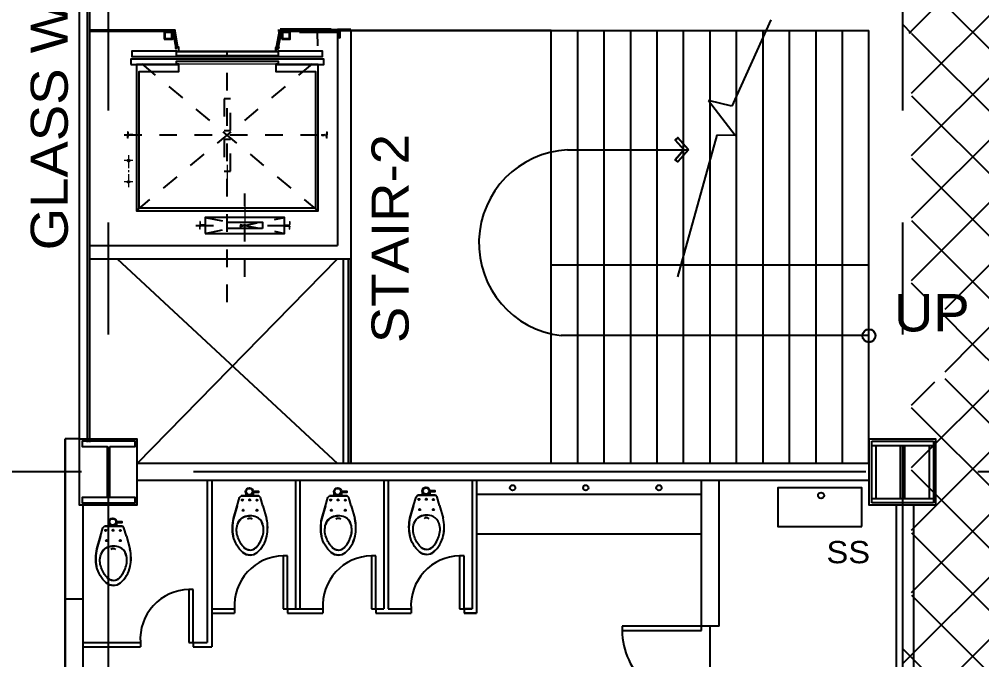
# Model space of a CAD drawing. Header units: millimetres. Extents: x 2148 to 2681, y 758 to 986.
# Drawn here: x 2427.54 to 2433, y 954.16 to 957.78 of the extents above; entities that cross this region are included whole.
import ezdxf

# ---------------------------------------------------------------- set-up
doc = ezdxf.new("R2010")
doc.units = ezdxf.units.MM
doc.linetypes.add('CENTER', pattern=[2, 1.25, -0.25, 0.25, -0.25])
doc.linetypes.add('CENTER2', pattern=[28.575, 19.05, -3.175, 3.175, -3.175])
for name, color, linetype in [('at_Entity', 7, 'Continuous'), ('cladding', 2, 'Continuous'), ('COL-EX', 2, 'Continuous'), ('COL-IN', 2, 'Continuous'), ('D', 1, 'Continuous'), ('DR', 7, 'Continuous'), ('ELAYOUT', 4, 'Continuous'), ('HATCH', 8, 'Continuous'), ('p-boarder', 2, 'Continuous'), ('S_GRID LINES', 252, 'Continuous')]:
    doc.layers.add(name, color=color, linetype=linetype)
doc.styles.add('MMTX$0$ESMX$0$X-OPTA1D', font='x-opta1d')
pattern_1 = [(135, (-225.95346, 80661.19678), (-0.1767766953, -0.1767766953), []), (225, (-225.95346, 80661.19678), (0.1767766953, -0.1767766953), [])]
pattern_2 = [(225, (-76556.0277916, -1225.9457364), (0.000883883476483, -0.000883883476483), [])]
pattern_3 = [(315, (81412.1467032, -1225.985906), (-0.000883883476483, -0.000883883476483), [])]
pattern_4 = [(225, (-76556.6946319, -1225.9457364), (0.000883883476483, -0.000883883476483), [])]

# ---------------------------------------------------------------- blocks, each defined once
blk = doc.blocks.new('BOWL')
at = {"layer": 'DR', "color": 7, "linetype": 'Continuous'}
for p, q in [((-75570.291, -368.114), (-75570.431, -368.074)), ((-75570.431, -368.074), (-75570.291, -368.114)), ((-75570.291, -368.114), (-75570.199, -368.141)), ((-75570.199, -368.141), (-75570.178, -368.158)), ((-75570.178, -368.158), (-75570.178, -368.356)), ((-75570.178, -368.356), (-75570.178, -368.158)), ((-75570.291, -368.4), (-75570.431, -368.44)), ((-75570.291, -368.4), (-75570.431, -368.44)), ((-75570.291, -368.4), (-75570.199, -368.373)), ((-75570.199, -368.373), (-75570.178, -368.356))]:
    blk.add_line(p, q, dxfattribs=at)
at = {"layer": 'DR', "color": 8, "linetype": 'Continuous'}
for p, q in [((-75570.132, -368.209), (-75570.178, -368.209)), ((-75570.132, -368.292), (-75570.178, -368.292))]:
    blk.add_line(p, q, dxfattribs=at)
at = {"layer": 'DR', "color": 7, "linetype": 'Continuous'}
for points in [[(-75570.833, -368.257, -0.190094), (-75570.805, -368.179, -0.160718), (-75570.625, -368.072, -0.104398), (-75570.431, -368.074, -0.104398)], [(-75570.833, -368.257, 0.190094), (-75570.805, -368.335, 0.160718), (-75570.625, -368.442, 0.104398), (-75570.431, -368.44, 0.104398)]]:
    blk.add_lwpolyline(points, format="xyb", dxfattribs=at)
at = {"layer": 'DR', "color": 8, "linetype": 'Continuous'}
for points in [[(-75570.778, -368.256, -0.187036), (-75570.752, -368.192, -0.115027), (-75570.636, -368.123, -0.170967), (-75570.493, -368.118, -0.209642), (-75570.413, -368.185, -0.096036), (-75570.4, -368.257)], [(-75570.778, -368.258, 0.187036), (-75570.752, -368.322, 0.115027), (-75570.636, -368.391, 0.170967), (-75570.493, -368.396, 0.209642), (-75570.413, -368.329, 0.096036), (-75570.4, -368.257)]]:
    blk.add_lwpolyline(points, format="xyb", dxfattribs=at)
at = {"layer": 'DR', "color": 7, "linetype": 'Continuous'}
blk.add_lwpolyline([(-75570.141, -368.292), (-75570.128, -368.292), (-75570.128, -368.35), (-75570.141, -368.35)], close=True, dxfattribs=at)
at = {"layer": 'DR', "color": 8, "linetype": 'Continuous'}
for centre, radius in [((-75570.338, -368.181), 0.00745), ((-75570.226, -368.173), 0.00745), ((-75570.224, -368.254), 0.00745), ((-75570.132, -368.25), 0.035), ((-75570.338, -368.333), 0.00745), ((-75570.227, -368.333), 0.00745)]:
    blk.add_circle(centre, radius, dxfattribs=at)
at = {"layer": 'DR', "color": 7, "linetype": 'Continuous'}
blk.add_circle((-75570.132, -368.25), 0.0417, dxfattribs=at)
for centre, radius, start, end in [((-75570.534, -368.531), 0.469, 77.28, 101.1199), ((-75570.719, -368.253), 0.113, 138.4248, 182.2387), ((-75570.719, -368.261), 0.113, 177.7613, 221.5752), ((-75570.553, -368.115), 0.335, 221.3231, 257.5875), ((-75570.534, -367.983), 0.469, 258.8801, 282.72)]:
    blk.add_arc(centre, radius, start, end, dxfattribs=at)
at = {"layer": 'DR', "color": 8, "linetype": 'Continuous'}
for centre, radius, start, end in [((-75570.682, -368.258), 0.096, 129.0871, 179.204), ((-75570.53, -368.243), 0.131, 26.2125, 73.5731), ((-75570.591, -368.255), 0.191, 359.4176, 21.3602), ((-75570.682, -368.256), 0.096, 180.796, 230.9129), ((-75570.47, -368.257), 0.0422, 318.929, 41.071), ((-75570.591, -368.259), 0.191, 338.6398, 0.5824), ((-75570.546, -368.108), 0.297, 228.446, 252.3404), ((-75570.557, -368.192), 0.214, 248.4444, 287.252), ((-75570.53, -368.271), 0.131, 286.4269, 333.7875)]:
    blk.add_arc(centre, radius, start, end, dxfattribs=at)
blk = doc.blocks.new('ELEV3')
at = {"ltscale": 0.05}
for p, q in [((-78998.1483, -2187.7899), (-78998.1663, -2187.6897)), ((-78997.5889, -2187.7899), (-78997.5709, -2187.6897)), ((-78997.569, -2187.6861, 0), (-78997.2797, -2187.6861, 0))]:
    blk.add_line(p, q, dxfattribs=at)
for points in [[(-78998.1435, -2187.7899), (-78998.161, -2187.7899), (-78998.161, -2187.7948), (-78998.1561, -2187.7948), (-78998.1561, -2187.7943), (-78998.16, -2187.7943), (-78998.16, -2187.7909), (-78998.1445, -2187.7909), (-78998.1445, -2187.8143), (-78998.16, -2187.8143), (-78998.16, -2187.8109), (-78998.1561, -2187.8109), (-78998.1561, -2187.8099), (-78998.161, -2187.8099), (-78998.161, -2187.8123), (-78998.4086, -2187.8123), (-78998.4086, -2187.8425), (-78997.3286, -2187.8425), (-78997.3286, -2187.8123), (-78997.5762, -2187.8123), (-78997.5762, -2187.8099), (-78997.5811, -2187.8099), (-78997.5811, -2187.8109), (-78997.5772, -2187.8109), (-78997.5772, -2187.8143), (-78997.5928, -2187.8143), (-78997.5928, -2187.7909), (-78997.5772, -2187.7909), (-78997.5772, -2187.7943), (-78997.5811, -2187.7943), (-78997.5811, -2187.7948), (-78997.5762, -2187.7948), (-78997.5762, -2187.7899), (-78997.5938, -2187.7899), (-78997.5938, -2187.8148), (-78998.1435, -2187.8148), (-78998.1435, -2187.7899), (-78998.1483, -2187.7899), (-78998.1663, -2187.6897)], [(-78998.4159, -2187.8872), (-78998.1435, -2187.8872), (-78998.1435, -2187.8853), (-78998.1561, -2187.8853), (-78998.1561, -2187.8683), (-78997.5811, -2187.8683), (-78997.5811, -2187.8853), (-78997.5936, -2187.8853), (-78997.5936, -2187.8872), (-78997.3213, -2187.8872), (-78997.3213, -2187.8576), (-78998.4159, -2187.8576), (-78998.4159, -2187.8872)], [(-78998.1435, -2187.8872), (-78998.3838, -2187.8872), (-78998.3838, -2188.7172), (-78997.3534, -2188.7172), (-78997.3534, -2187.8872), (-78997.5938, -2187.8872), (-78997.5938, -2187.9276), (-78997.3685, -2187.9276), (-78997.3685, -2188.7013), (-78998.3687, -2188.7013), (-78998.3687, -2187.9276), (-78998.1435, -2187.9276), (-78998.1435, -2187.8872)]]:
    blk.add_lwpolyline(points, dxfattribs=at)
for points in [[(-78998.1586, -2187.8371), (-78997.5787, -2187.8371), (-78997.5787, -2187.8167), (-78998.1586, -2187.8167)], [(-78997.9936, -2188.8446), (-78997.5436, -2188.8446), (-78997.5436, -2188.7546), (-78997.9936, -2188.7546)], [(-78997.6687, -2188.8174), (-78997.8686, -2188.8174), (-78997.8686, -2188.7819), (-78997.6687, -2188.7819)]]:
    blk.add_lwpolyline(points, close=True, dxfattribs=at)
at = {"layer": 'at_Entity', "color": 7, "lineweight": 9}
for p, q in [((-78997.3213, -2187.8576), (-78998.4159, -2187.8576)), ((-78998.4159, -2187.8576), (-78998.4159, -2187.8872)), ((-78997.3213, -2187.8576), (-78997.3213, -2187.8872)), ((-78998.1435, -2187.8872), (-78998.4159, -2187.8872)), ((-78998.3838, -2187.8872), (-78998.3838, -2188.7172)), ((-78997.5811, -2187.8683), (-78998.1561, -2187.8683)), ((-78998.1561, -2187.8683), (-78998.1561, -2187.8853)), ((-78997.5811, -2187.8853), (-78998.1561, -2187.8853)), ((-78997.3213, -2187.8872), (-78997.5938, -2187.8872)), ((-78997.5811, -2187.8683), (-78997.5811, -2187.8853)), ((-78997.3534, -2187.8872), (-78997.3534, -2188.7172)), ((-78998.3687, -2187.9276), (-78998.1435, -2187.9276)), ((-78998.3687, -2187.9276), (-78998.3687, -2188.7021)), ((-78997.3685, -2187.9276), (-78997.5938, -2187.9276)), ((-78997.3685, -2187.9276), (-78997.3685, -2188.7021)), ((-78998.432, -2188.2686), (-78998.4344, -2188.2686)), ((-78998.4344, -2188.2686), (-78998.4344, -2188.2871)), ((-78998.4344, -2188.3061), (-78998.4344, -2188.2871)), ((-78998.432, -2188.2686), (-78998.431, -2188.2691)), ((-78998.431, -2188.2691), (-78998.4305, -2188.2701)), ((-78998.4305, -2188.2701), (-78998.429, -2188.2847)), ((-78998.4305, -2188.3046), (-78998.429, -2188.29)), ((-78998.4286, -2188.2857), (-78998.429, -2188.2847)), ((-78998.429, -2188.29), (-78998.4286, -2188.2886)), ((-78998.4276, -2188.2862), (-78998.4286, -2188.2857)), ((-78998.4286, -2188.2886), (-78998.4276, -2188.2881)), ((-78998.4203, -2188.2862), (-78998.4276, -2188.2862)), ((-78998.4276, -2188.2881), (-78998.4203, -2188.2881)), ((-78998.4183, -2188.2847), (-78998.4203, -2188.2862)), ((-78998.4203, -2188.2881), (-78998.4183, -2188.2896)), ((-78998.4038, -2188.2847), (-78998.4183, -2188.2847)), ((-78998.4038, -2188.2896), (-78998.4183, -2188.2896)), ((-78998.4038, -2188.2847), (-78998.4033, -2188.2852)), ((-78998.4033, -2188.2891), (-78998.4038, -2188.2896)), ((-78998.4033, -2188.2852), (-78998.4033, -2188.2891)), ((-78997.334, -2188.2852), (-78997.3335, -2188.2847)), ((-78997.334, -2188.2852), (-78997.334, -2188.2891)), ((-78997.3335, -2188.2896), (-78997.334, -2188.2891)), ((-78997.3335, -2188.2847), (-78997.3189, -2188.2847)), ((-78997.3335, -2188.2896), (-78997.3189, -2188.2896)), ((-78997.3165, -2188.2862), (-78997.3189, -2188.2847)), ((-78997.3165, -2188.2881), (-78997.3189, -2188.2896)), ((-78997.3165, -2188.2862), (-78997.3096, -2188.2862)), ((-78997.3096, -2188.2881), (-78997.3165, -2188.2881)), ((-78997.3087, -2188.2857), (-78997.3096, -2188.2862)), ((-78997.3096, -2188.2881), (-78997.3087, -2188.2886)), ((-78997.3082, -2188.2847), (-78997.3087, -2188.2857)), ((-78997.3087, -2188.2886), (-78997.3082, -2188.29)), ((-78997.3067, -2188.2701), (-78997.3082, -2188.2847)), ((-78997.3067, -2188.3046), (-78997.3082, -2188.29)), ((-78997.3067, -2188.2701), (-78997.3062, -2188.2691)), ((-78997.3062, -2188.2691), (-78997.3053, -2188.2686)), ((-78997.3053, -2188.2686), (-78997.3028, -2188.2686)), ((-78997.3028, -2188.2686), (-78997.3028, -2188.2871)), ((-78997.3028, -2188.3061), (-78997.3028, -2188.2871)), ((-78998.432, -2188.3061), (-78998.4344, -2188.3061)), ((-78998.431, -2188.3056), (-78998.432, -2188.3061)), ((-78998.4305, -2188.3046), (-78998.431, -2188.3056)), ((-78997.3062, -2188.3056), (-78997.3067, -2188.3046)), ((-78997.3053, -2188.3061), (-78997.3062, -2188.3056)), ((-78997.3028, -2188.3061), (-78997.3053, -2188.3061)), ((-78998.4281, -2188.4024), (-78998.4281, -2188.4749)), ((-78998.4028, -2188.4321), (-78998.4529, -2188.4321)), ((-78998.4354, -2188.4321), (-78998.4344, -2188.4287)), ((-78998.4344, -2188.436), (-78998.4354, -2188.4321)), ((-78998.4344, -2188.4287), (-78998.4315, -2188.4258)), ((-78998.4315, -2188.4389), (-78998.4344, -2188.436)), ((-78998.4315, -2188.4258), (-78998.4281, -2188.4248)), ((-78998.4281, -2188.4399), (-78998.4315, -2188.4389)), ((-78998.4281, -2188.4248), (-78998.4242, -2188.4258)), ((-78998.4242, -2188.4389), (-78998.4281, -2188.4399)), ((-78998.4242, -2188.4258), (-78998.4213, -2188.4287)), ((-78998.4213, -2188.436), (-78998.4242, -2188.4389)), ((-78998.4213, -2188.4287), (-78998.4203, -2188.4321)), ((-78998.4203, -2188.4321), (-78998.4213, -2188.436)), ((-78997.8686, -2188.4564), (-78997.8686, -2188.5727)), ((-78998.4281, -2188.4866), (-78998.4281, -2188.4983)), ((-78998.4281, -2188.5099), (-78998.4281, -2188.5824)), ((-78998.4028, -2188.5523), (-78998.4529, -2188.5523)), ((-78998.4364, -2188.5523), (-78998.4316, -2188.5452)), ((-78998.4319, -2188.5588), (-78998.4364, -2188.5523)), ((-78998.4213, -2188.5562), (-78998.4319, -2188.5588)), ((-78998.4316, -2188.5452), (-78998.4213, -2188.5484)), ((-78998.4213, -2188.5484), (-78998.4203, -2188.5523)), ((-78998.4203, -2188.5523), (-78998.4213, -2188.5562)), ((-78997.7684, -2188.6788), (-78997.7684, -2188.7746)), ((-78998.3838, -2188.7172), (-78997.3534, -2188.7172)), ((-78998.3687, -2188.7021), (-78997.3685, -2188.7021)), ((-78998.0219, -2188.778), (-78998.0238, -2188.778)), ((-78998.0238, -2188.778), (-78998.0238, -2188.7926)), ((-78998.0228, -2188.795), (-78998.0238, -2188.7926)), ((-78998.0219, -2188.778), (-78998.0219, -2188.7926)), ((-78998.0209, -2188.7945), (-78998.0219, -2188.7926)), ((-78998.0189, -2188.7955), (-78998.0209, -2188.7945)), ((-78997.5164, -2188.7945), (-78997.5183, -2188.7955)), ((-78997.5154, -2188.7926), (-78997.5164, -2188.7945)), ((-78997.5154, -2188.778), (-78997.5135, -2188.778)), ((-78997.5154, -2188.778), (-78997.5154, -2188.7926)), ((-78997.5135, -2188.7926), (-78997.5145, -2188.795)), ((-78997.5135, -2188.778), (-78997.5135, -2188.7926)), ((-78998.0238, -2188.8067), (-78998.0228, -2188.8043)), ((-78998.0238, -2188.8213), (-78998.0238, -2188.8067)), ((-78998.0219, -2188.8213), (-78998.0238, -2188.8213)), ((-78998.0214, -2188.7965), (-78998.0228, -2188.795)), ((-78998.0228, -2188.8043), (-78998.0214, -2188.8028)), ((-78998.0219, -2188.8067), (-78998.0209, -2188.8048)), ((-78998.0219, -2188.8213), (-78998.0219, -2188.8067)), ((-78998.0189, -2188.797), (-78998.0214, -2188.7965)), ((-78998.0214, -2188.8028), (-78998.0189, -2188.8023)), ((-78998.0209, -2188.8048), (-78998.0189, -2188.8038)), ((-78997.9966, -2188.7955), (-78998.0189, -2188.7955)), ((-78997.9966, -2188.797), (-78998.0189, -2188.797)), ((-78997.9966, -2188.8023), (-78998.0189, -2188.8023)), ((-78997.9966, -2188.8038), (-78998.0189, -2188.8038)), ((-78997.9966, -2188.7955), (-78997.9946, -2188.7965)), ((-78997.9966, -2188.797), (-78997.9956, -2188.7975)), ((-78997.9956, -2188.8018), (-78997.9966, -2188.8023)), ((-78997.9946, -2188.8028), (-78997.9966, -2188.8038)), ((-78997.9956, -2188.7975), (-78997.9951, -2188.7984)), ((-78997.9951, -2188.8009), (-78997.9956, -2188.8018)), ((-78997.9951, -2188.7984), (-78997.9951, -2188.8009)), ((-78997.9946, -2188.7965), (-78997.9936, -2188.7984)), ((-78997.9936, -2188.8009), (-78997.9946, -2188.8028)), ((-78997.5436, -2188.7984), (-78997.5427, -2188.7965)), ((-78997.5427, -2188.8028), (-78997.5436, -2188.8009)), ((-78997.5427, -2188.7965), (-78997.5407, -2188.7955)), ((-78997.5407, -2188.8038), (-78997.5427, -2188.8028)), ((-78997.5422, -2188.7984), (-78997.5417, -2188.7975)), ((-78997.5422, -2188.8009), (-78997.5422, -2188.7984)), ((-78997.5417, -2188.8018), (-78997.5422, -2188.8009)), ((-78997.5417, -2188.7975), (-78997.5407, -2188.797)), ((-78997.5407, -2188.8023), (-78997.5417, -2188.8018)), ((-78997.5407, -2188.7955), (-78997.5183, -2188.7955)), ((-78997.5407, -2188.797), (-78997.5183, -2188.797)), ((-78997.5407, -2188.8023), (-78997.5183, -2188.8023)), ((-78997.5407, -2188.8038), (-78997.5183, -2188.8038)), ((-78997.5159, -2188.7965), (-78997.5183, -2188.797)), ((-78997.5183, -2188.8023), (-78997.5159, -2188.8028)), ((-78997.5183, -2188.8038), (-78997.5164, -2188.8048)), ((-78997.5164, -2188.8048), (-78997.5154, -2188.8067)), ((-78997.5145, -2188.795), (-78997.5159, -2188.7965)), ((-78997.5159, -2188.8028), (-78997.5145, -2188.8043)), ((-78997.5154, -2188.8213), (-78997.5154, -2188.8067)), ((-78997.5154, -2188.8213), (-78997.5135, -2188.8213)), ((-78997.5145, -2188.8043), (-78997.5135, -2188.8067)), ((-78997.5135, -2188.8213), (-78997.5135, -2188.8067))]:
    blk.add_line(p, q, dxfattribs=at)
at = {"layer": 'DR', "linetype": 'CENTER', "ltscale": 0.05}
for points in [[(-78997.8866, -2188.2623), (-78997.8506, -2188.2623), (-78997.8506, -2188.0823), (-78997.8866, -2188.0823)], [(-78997.8866, -2188.4924), (-78997.8506, -2188.4924), (-78997.8506, -2188.3124), (-78997.8866, -2188.3124)]]:
    blk.add_lwpolyline(points, close=True, dxfattribs=at)
at = {"layer": 'HATCH', "linetype": 'CENTER', "ltscale": 0.05}
for p, q in [((-78998.3838, -2188.7172), (-78997.3534, -2187.8576)), ((-78997.3534, -2188.7172), (-78998.3838, -2187.8576)), ((-78997.8686, -2189.2352), (-78997.8686, -2187.8148)), ((-78998.4535, -2188.2871), (-78997.27, -2188.2871)), ((-78997.7684, -2189.0901), (-78997.7684, -2188.6181)), ((-78997.9936, -2188.8446), (-78997.5436, -2188.7546)), ((-78997.9936, -2188.7546), (-78997.5436, -2188.8446)), ((-78998.0462, -2188.7999), (-78997.8968, -2188.7999)), ((-78997.6405, -2188.7999), (-78997.4911, -2188.7999))]:
    blk.add_line(p, q, dxfattribs=at)

msp = doc.modelspace()

# ---------------------------------------------------------------- hatches: boundary and pattern name
at = {"layer": 'D', "ltscale": 0.5}
h = msp.add_hatch(dxfattribs=at)
h.set_pattern_fill('NET', color=8, scale=2, angle=135, style=0)
h.set_pattern_definition(pattern_1)
h.paths.add_polyline_path([(2432.788657, 960.4638573), (2432.788657, 959.9822324), (2432.6099486, 959.9822324), (2432.6099486, 959.0478069), (2432.5489709, 959.0478069), (2432.5489709, 957.7055935), (2432.5989722, 957.7055935), (2432.5989722, 956.2119425), (2432.788657, 956.2119425), (2432.788657, 955.9703176), (2433.7989709, 955.9703176), (2433.7989709, 960.4638573)])
h = msp.add_hatch(dxfattribs=at)
h.set_pattern_fill('NET', color=8, scale=2, angle=135, style=0)
h.set_pattern_definition(pattern_1)
h.paths.add_polyline_path([(2432.788657, 955.9703176), (2432.788657, 955.7303176), (2432.5989722, 955.7303176), (2432.5989722, 954.3017628), (2432.5489709, 954.3017628), (2432.5489709, 953.0226734), (2432.5989722, 953.0226734), (2432.5989722, 951.2109359), (2432.788657, 951.2109359), (2432.788657, 950.9709359), (2433.7989709, 950.9709359), (2433.7989709, 951.729311), (2433.7989709, 955.9703176)])
at = {"layer": 'ELAYOUT', "ltscale": 10}
h = msp.add_hatch(dxfattribs=at)
h.set_pattern_fill('ANSI31', color=256, scale=0.01, angle=180, style=0)
h.set_pattern_definition(pattern_3)
h.paths.add_polyline_path([(2429.3601804, 957.7144125), (2429.3380549, 957.7144125), (2429.3380549, 957.7114125), (2429.3526388, 957.7114125, -0.389679127), (2429.3571804, 957.7060958), (2429.3571804, 957.6769125), (2429.3601804, 957.6769125)])
at = {"layer": 'HATCH', "ltscale": 0.05}
h = msp.add_hatch(dxfattribs=at)
h.set_pattern_fill('ANSI31', color=256, scale=0.01, angle=180, style=0)
h.set_pattern_definition([(225, (-76556.7257535, -1225.9065364), (0.000883883476483, -0.000883883476483), [])])
h.paths.add_polyline_path([(2428.3634265, 957.6702091), (2428.3684265, 957.6743168), (2428.3684265, 957.7089591), (2428.4070462, 957.7089591), (2428.4120462, 957.7139591), (2428.3634265, 957.7139591)])
h = msp.add_hatch(dxfattribs=at)
h.set_pattern_fill('ANSI31', color=256, scale=0.01, angle=180, style=0)
h.set_pattern_definition(pattern_4)
h.paths.add_polyline_path([(2428.4120462, 957.7139591), (2428.4070462, 957.7089591), (2428.4070462, 957.6796015), (2428.4120462, 957.6796015)])
h = msp.add_hatch(dxfattribs=at)
h.set_pattern_fill('ANSI31', color=256, scale=0.01, angle=180, style=0)
h.set_pattern_definition([(225, (-76556.0589132, -1225.9065364), (0.000883883476483, -0.000883883476483), [])])
h.paths.add_polyline_path([(2429.0302667, 957.6702091), (2429.0352667, 957.6743168), (2429.0352667, 957.7089591), (2429.0738865, 957.7089591), (2429.0788865, 957.7139591), (2429.0302667, 957.7139591)])
h = msp.add_hatch(dxfattribs=at)
h.set_pattern_fill('ANSI31', color=256, scale=0.01, angle=180, style=0)
h.set_pattern_definition(pattern_2)
h.paths.add_polyline_path([(2429.0788865, 957.7139591), (2429.0738865, 957.7089591), (2429.0738865, 957.6796015), (2429.0788865, 957.6796015)])
h = msp.add_hatch(dxfattribs=at)
h.set_pattern_fill('ANSI31', color=256, scale=0.01, angle=180, style=0)
h.set_pattern_definition(pattern_3)
h.paths.add_polyline_path([(2429.3382657, 957.7144125), (2429.3382657, 957.7114125), (2429.3305192, 957.7114125), (2429.3305192, 957.7144125)])
h.paths.add_polyline_path([(2429.3305192, 957.7144125), (2429.3305192, 957.7114125), (2429.3227181, 957.7114125), (2429.3226503, 957.7114125), (2429.3226503, 957.7144125)])
h = msp.add_hatch(dxfattribs=at)
h.set_pattern_fill('ANSI31', color=256, scale=0.01, angle=180, style=0)
h.set_pattern_definition(pattern_4)
h.paths.add_polyline_path([(2428.4120462, 957.6702091), (2428.4120462, 957.6796015), (2428.4070462, 957.6796015), (2428.4070462, 957.6743038), (2428.3684105, 957.6743038), (2428.3634265, 957.6702091)])
h = msp.add_hatch(dxfattribs=at)
h.set_pattern_fill('ANSI31', color=256, scale=0.01, angle=180, style=0)
h.set_pattern_definition(pattern_2)
h.paths.add_polyline_path([(2429.0788865, 957.6702091), (2429.0788865, 957.6796015), (2429.0738865, 957.6796015), (2429.0738865, 957.6743038), (2429.0352508, 957.6743038), (2429.0302667, 957.6702091)])

# ---------------------------------------------------------------- linework, layer by layer
at = {"ltscale": 0.05}
for p, q in [((2427.9423908, 957.7236859, 0), (2428.4239202, 957.7236855, 0)), ((2427.9423908, 957.7236859, 0), (2427.9423908, 957.7156173, 0)), ((2427.9423908, 957.7156173, 0), (2428.4253858, 957.715526, 0)), ((2428.4070462, 957.7089591, 0), (2428.4120462, 957.7139591, 0)), ((2428.4320777, 957.6199654, 0), (2428.4155523, 957.7119719, 0)), ((2428.4260241, 957.7119719, 0), (2428.4158641, 957.7119719, 0)), ((2428.4253858, 957.715526, 0), (2428.4239202, 957.7236855, 0)), ((2428.4419202, 957.6217333, 0), (2428.4260241, 957.7102359, 0)), ((2429.0002402, 957.615526, 0), (2429.0182985, 957.7139002, 0)), ((2429.0002402, 957.615526, 0), (2429.0182985, 957.7139002, 0)), ((2429.0105636, 957.615526, 0), (2429.0286218, 957.7139002, 0)), ((2429.0182985, 957.7139002, 0), (2429.0286218, 957.7139002, 0)), ((2429.0187153, 957.715526, 0), (2429.0212787, 957.725526, 0)), ((2429.0187153, 957.715526, 0), (2429.0212787, 957.725526, 0)), ((2429.0187153, 957.715526, 0), (2429.360569, 957.715526, 0)), ((2429.0212787, 957.725526, 0), (2429.360569, 957.725526, 0)), ((2429.0738865, 957.7089591, 0), (2429.0788865, 957.7139591, 0)), ((2429.1304173, 957.7115142), (2429.332122, 957.7115142)), ((2429.2312697, 957.7115142), (2429.232114, 957.632519)), ((2429.3226503, 957.7144125, 0), (2429.3601804, 957.7144125, 0)), ((2429.3226503, 957.7144125, 0), (2429.3226503, 957.7114125, 0)), ((2429.3226503, 957.7114125, 0), (2429.3526388, 957.7114125, 0)), ((2429.3527066, 957.7114125, 0), (2429.3227181, 957.7114125, 0)), ((2429.0002402, 957.615526, 0), (2429.0105636, 957.615526, 0))]:
    msp.add_line(p, q, dxfattribs=at)
at = {"ltscale": 0.5}
for p, q in [((2429.0078543, 957.7203176, 0), (2432.357632, 957.7203176, 0)), ((2430.557632, 957.7203176, 0), (2429.0078543, 957.7203176, 0))]:
    msp.add_line(p, q, dxfattribs=at)
at = {"ltscale": 0.05, "elevation": 0}
for points in [[(2428.3634265, 957.6702091), (2428.4120462, 957.6702091), (2428.4120462, 957.7139591), (2428.3634265, 957.7139591)], [(2428.3684265, 957.6743038), (2428.4070462, 957.6743038), (2428.4070462, 957.7089591), (2428.3684265, 957.7089591)], [(2429.0302667, 957.6702091), (2429.0788865, 957.6702091), (2429.0788865, 957.7139591), (2429.0302667, 957.7139591)], [(2429.0352667, 957.6743038), (2429.0738865, 957.6743038), (2429.0738865, 957.7089591), (2429.0352667, 957.7089591)]]:
    msp.add_lwpolyline(points, close=True, dxfattribs=at)
at = {"layer": 'cladding', "elevation": 0}
for points in [[(2427.8839329, 955.406811), (2428.2089329, 955.406811), (2428.2089329, 955.031811), (2427.8839329, 955.031811)], [(2432.3589329, 955.406811), (2432.7339329, 955.406811), (2432.7339329, 955.031811), (2432.3589329, 955.031811)]]:
    msp.add_lwpolyline(points, close=True, dxfattribs=at)
at = {"layer": 'COL-EX'}
msp.add_lwpolyline([(2428.0564709, 955.364311), (2428.1989709, 955.364311), (2428.1989709, 955.394311), (2427.8989709, 955.394311), (2427.8989709, 955.364311), (2428.0414709, 955.364311), (2428.0414709, 955.074311), (2427.8989709, 955.074311), (2427.8989709, 955.044311), (2428.1989709, 955.044311), (2428.1989709, 955.074311), (2428.0564709, 955.074311)], close=True, dxfattribs=at)
at = {"layer": 'COL-IN'}
for p, q in [((2432.3739709, 955.394311), (2432.7239709, 955.394311)), ((2432.3739709, 955.044311), (2432.3739709, 955.394311)), ((2432.3739709, 955.369311), (2432.7239709, 955.369311)), ((2432.3989709, 955.069311), (2432.3989709, 955.369311)), ((2432.5364709, 955.069311), (2432.5364709, 955.369311)), ((2432.5614709, 955.069311), (2432.5614709, 955.369311)), ((2432.6989709, 955.369311), (2432.6989709, 955.069311)), ((2432.7239709, 955.394311), (2432.7239709, 955.044311)), ((2432.3739709, 955.069311), (2432.7239709, 955.069311)), ((2432.7239709, 955.044311), (2432.3739709, 955.044311))]:
    msp.add_line(p, q, dxfattribs=at)
at = {"layer": 'D', "ltscale": 0.5}
msp.add_line((2427.9034376, 954.4987762, 0), (2427.8031236, 954.4987762, 0), dxfattribs=at)
at = {"layer": 'DR', "ltscale": 10}
for p, q in [((2430.557632, 955.2667991, 0), (2430.557632, 957.7203176, 0)), ((2430.707632, 955.2667991, 0), (2430.707632, 957.7219425, 0)), ((2430.857632, 955.2667991, 0), (2430.857632, 957.7219425, 0)), ((2430.857632, 955.2667991, 0), (2430.857632, 957.7219425, 0)), ((2431.007632, 955.2667991, 0), (2431.007632, 957.7219425, 0)), ((2431.007632, 955.2667991, 0), (2431.007632, 957.7219425, 0)), ((2431.157632, 955.2667991, 0), (2431.157632, 957.7219425, 0)), ((2431.157632, 955.2667991, 0), (2431.157632, 957.7219425, 0)), ((2431.307632, 955.2667991, 0), (2431.307632, 957.7219425, 0)), ((2431.307632, 955.2667991, 0), (2431.307632, 957.7219425, 0)), ((2431.457632, 955.2667991, 0), (2431.457632, 957.7219425, 0)), ((2431.457632, 955.2667991, 0), (2431.457632, 957.7219425, 0)), ((2431.607632, 955.2667991, 0), (2431.607632, 957.7219425, 0)), ((2431.607632, 955.2667991, 0), (2431.607632, 957.7219425, 0)), ((2431.757632, 955.2667991, 0), (2431.757632, 957.7219425, 0)), ((2431.757632, 955.2667991, 0), (2431.757632, 957.7219425, 0)), ((2431.907632, 955.2667991, 0), (2431.907632, 957.7219425, 0)), ((2431.907632, 955.2667991, 0), (2431.907632, 957.7219425, 0)), ((2432.057632, 955.2667991, 0), (2432.057632, 957.7219425, 0)), ((2432.057632, 955.2667991, 0), (2432.057632, 957.7219425, 0)), ((2432.207632, 955.2667991, 0), (2432.207632, 957.7219425, 0)), ((2432.357632, 955.2667991, 0), (2432.357632, 957.7203176, 0)), ((2432.357632, 956.3904371, 0), (2430.557632, 956.3904371, 0)), ((2428.6083304, 955.1713976), (2428.6083304, 954.2532052)), ((2428.6083304, 955.1713976), (2428.6083304, 954.2532052)), ((2428.6333304, 955.1713976), (2428.6333304, 954.2282052)), ((2428.6333304, 955.1713976), (2428.6333304, 954.2282052)), ((2429.1083304, 955.1713976), (2429.1083304, 954.4442852)), ((2429.1086188, 955.1713976), (2429.1086188, 954.4442852)), ((2429.1086188, 955.1713976), (2429.1086188, 954.4442852)), ((2429.1333304, 955.1713976), (2429.1333304, 954.4442852)), ((2429.1336188, 955.1713976), (2429.1336188, 954.4442852)), ((2429.1336188, 955.1713976), (2429.1336188, 954.4442852)), ((2429.6086188, 955.1713976), (2429.6086188, 954.4442852)), ((2429.6336188, 955.1713976), (2429.6336188, 954.4442852)), ((2430.1086188, 955.1713976), (2430.1086188, 954.4442852)), ((2430.1336188, 955.1713976), (2430.1336188, 954.4192852)), ((2430.1336188, 955.0942852), (2431.4086188, 955.0942852)), ((2430.1336188, 954.8692852), (2431.4086188, 954.8692852)), ((2429.0628361, 954.7442852), (2429.0378361, 954.7442852)), ((2429.0378361, 954.7442852), (2429.0378361, 954.4442852)), ((2429.0628361, 954.4442852), (2429.0628361, 954.7442852)), ((2429.5631245, 954.7442852), (2429.5381245, 954.7442852)), ((2429.5381245, 954.7442852), (2429.5381245, 954.4442852)), ((2429.5631245, 954.4442852), (2429.5631245, 954.7442852)), ((2430.0631245, 954.7442852), (2430.0381245, 954.7442852)), ((2430.0381245, 954.7442852), (2430.0381245, 954.4442852)), ((2430.0631245, 954.4442852), (2430.0631245, 954.7442852)), ((2428.5291283, 954.5532052, 0), (2428.5041283, 954.5532052, 0)), ((2428.5041283, 954.5532052, 0), (2428.5041283, 954.2532052, 0)), ((2428.5291283, 954.2532052, 0), (2428.5291283, 954.5532052, 0)), ((2427.8031236, 954.5309518, 0), (2427.8031236, 953.1572533, 0)), ((2427.9028179, 954.5309518, 0), (2427.9028179, 952.7940734, 0)), ((2428.6333304, 954.4442852), (2428.7628361, 954.4442852)), ((2428.6333304, 954.4442852), (2428.7628361, 954.4442852)), ((2428.6333304, 954.4442852), (2428.7628361, 954.4442852)), ((2428.7628361, 954.4442852), (2428.7628361, 954.4192852)), ((2428.7628361, 954.4442852), (2428.7628361, 954.4192852)), ((2428.7628361, 954.4442852), (2428.7628361, 954.4192852)), ((2429.0378361, 954.4442852), (2429.0628361, 954.4442852)), ((2429.0628361, 954.4442852), (2429.2631245, 954.4442852)), ((2429.0628361, 954.4442852), (2429.2631245, 954.4442852)), ((2429.0628361, 954.4442852), (2429.2631245, 954.4442852)), ((2429.0628361, 954.4442852), (2429.1083304, 954.4442852)), ((2429.0628361, 954.4442852), (2429.0628361, 954.4192852)), ((2429.2631245, 954.4442852), (2429.2631245, 954.4192852)), ((2429.2631245, 954.4442852), (2429.2631245, 954.4192852)), ((2429.2631245, 954.4442852), (2429.2631245, 954.4192852)), ((2429.5381245, 954.4442852), (2429.5631245, 954.4442852)), ((2429.5631245, 954.4442852), (2429.6086188, 954.4442852)), ((2429.5631245, 954.4442852), (2429.5631245, 954.4192852)), ((2429.6336188, 954.4442852), (2429.7631245, 954.4442852)), ((2429.7631245, 954.4442852), (2429.7631245, 954.4192852)), ((2430.0381245, 954.4442852), (2430.0631245, 954.4442852)), ((2430.0631245, 954.4442852), (2430.1086188, 954.4442852)), ((2430.1086188, 954.4442852), (2430.0631245, 954.4442852)), ((2430.0631245, 954.4442852), (2430.0631245, 954.4192852)), ((2428.6333304, 954.4192852), (2428.7628361, 954.4192852)), ((2429.0628361, 954.4192852), (2429.2631245, 954.4192852)), ((2429.5631245, 954.4192852), (2429.7631245, 954.4192852)), ((2430.0631245, 954.4192852), (2430.1336188, 954.4192852)), ((2430.1336188, 954.4192852), (2430.0631245, 954.4192852)), ((2431.4086188, 954.3467893), (2430.9586188, 954.3467893)), ((2430.9586188, 954.3467893), (2430.9586188, 954.3217893)), ((2430.9586188, 954.3217893), (2431.4086188, 954.3217893)), ((2431.4086188, 954.3217893), (2431.4086188, 954.3467893)), ((2431.4586188, 953.8967893), (2431.4586188, 954.3467893)), ((2427.9029496, 954.2532052, 0), (2428.2292601, 954.2532052, 0)), ((2427.9029496, 954.2282052, 0), (2428.2292601, 954.2282052, 0)), ((2428.2292601, 954.2532052, 0), (2428.2292601, 954.2282052, 0)), ((2428.5041283, 954.2532052, 0), (2428.5291283, 954.2532052, 0)), ((2428.5291283, 954.2532052, 0), (2428.5291283, 954.2282052, 0)), ((2428.5291283, 954.2532052, 0), (2428.5291283, 954.2282052, 0)), ((2428.5291283, 954.2532052, 0), (2428.6083304, 954.2532052, 0)), ((2428.5291283, 954.2532052, 0), (2428.6083304, 954.2532052, 0)), ((2428.5291283, 954.2532052, 0), (2428.6083304, 954.2532052, 0)), ((2428.5291283, 954.2282052, 0), (2428.6333304, 954.2282052, 0))]:
    msp.add_line(p, q, dxfattribs=at)
at = {"layer": 'DR', "ltscale": 10, "elevation": 0}
msp.add_lwpolyline([(2432.3178485, 954.9097448), (2432.3178485, 955.1299413), (2431.8410589, 955.1299413), (2431.8410589, 954.9097448)], close=True, dxfattribs=at)
at = {"layer": 'DR', "ltscale": 10}
for centre, radius in [((2430.3386153, 955.1301325), 0.0149051), ((2430.7530514, 955.1301325), 0.0149051), ((2431.1674874, 955.1301325), 0.0149051), ((2432.0864278, 955.0863195, 0), 0.0171442)]:
    msp.add_circle(centre, radius, dxfattribs=at)
at = {"layer": 'ELAYOUT', "ltscale": 10}
for p, q in [((2429.3376729, 957.7144125, 0), (2429.3597985, 957.7144125, 0)), ((2429.3376729, 957.7114125, 0), (2429.3522568, 957.7114125, 0)), ((2429.3523246, 957.7114125, 0), (2429.3377407, 957.7114125, 0)), ((2429.3466123, 957.725526, 0), (2429.346619, 956.5018612, 0)), ((2429.4216123, 957.725526, 0), (2429.3466123, 957.7255256, 0)), ((2429.3571804, 957.70647, 0), (2429.3571804, 957.6769125, 0)), ((2429.3601804, 957.7144125, 0), (2429.3601804, 957.6769125, 0)), ((2429.360569, 957.715526, 0), (2429.360569, 957.725526, 0)), ((2429.3616863, 957.725526, 0), (2429.3716863, 957.725526, 0)), ((2429.4216123, 957.725526, 0), (2429.4216194, 956.4268612, 0)), ((2429.3601804, 957.6769125, 0), (2429.3571804, 957.6769125, 0)), ((2427.9423908, 956.5018612, 0), (2429.3465862, 956.5018612, 0)), ((2427.9423908, 956.4268612, 0), (2429.4216194, 956.4268612, 0)), ((2427.8025048, 952.7190734, 0), (2427.8025039, 955.406811, 0)), ((2427.8025043, 955.406811, 0), (2427.8025043, 952.7190734, 0)), ((2427.8025043, 955.406811, 0), (2427.8025043, 952.7190734, 0)), ((2427.8025043, 952.7190734, 0), (2427.8025043, 955.406811, 0)), ((2427.8025043, 952.7190734, 0), (2427.8025043, 955.406811, 0)), ((2427.8025043, 952.7190734, 0), (2427.8025043, 955.406811, 0)), ((2427.8025043, 952.7190734, 0), (2427.8025043, 955.406811, 0)), ((2427.8025043, 955.406811, 0), (2427.8025043, 952.7190734, 0)), ((2427.8025043, 952.7190734, 0), (2427.8025043, 955.406811, 0)), ((2427.8025043, 952.7190734, 0), (2427.8025043, 955.406811, 0)), ((2427.8839329, 955.406811, 0), (2427.8025043, 955.406811, 0)), ((2432.3589329, 955.2667991, 0), (2428.2089329, 955.2667991, 0)), ((2431.4086188, 954.3467893), (2431.4086188, 955.1713976)), ((2431.5086188, 954.3467893), (2431.5086188, 955.1713976)), ((2427.8025039, 955.0757191, 0), (2427.8025039, 954.4987762, 0)), ((2427.9025043, 955.031811, 0), (2427.9025043, 952.7940734, 0)), ((2432.5110109, 955.031811, 0), (2432.5110109, 953.3692617, 0)), ((2432.6110134, 955.031811, 0), (2432.6110134, 953.3692617, 0)), ((2431.5086188, 954.3467893), (2431.4086188, 954.3467893))]:
    msp.add_line(p, q, dxfattribs=at)
msp.add_arc((2429.3520167, 957.7062829, 0), 0.0051672, 357.9253351, 83.0846325, dxfattribs=at)
at = {"layer": 'HATCH', "linetype": 'ByBlock', "ltscale": 0.5}
for p, q in [((2427.883619, 955.3874202, 0), (2427.883619, 959.1724121, 0)), ((2431.8009749, 957.7812358, 0), (2431.581138, 957.2914942, 0)), ((2429.4213687, 957.720526), (2429.4213822, 955.2667991)), ((2431.581138, 957.2914942, 0), (2431.4481282, 957.3236694, 0)), ((2431.4481282, 957.3236694, 0), (2431.5999618, 957.1274448, 0)), ((2431.4958708, 957.1274448, 0), (2431.272999, 956.3255333, 0)), ((2431.5999618, 957.12517, 0), (2431.4958708, 957.1274448, 0)), ((2428.0970013, 956.4268612, 0), (2429.3466258, 955.2667987, 0)), ((2428.2114709, 955.2667987, 0), (2429.3465866, 956.4268612, 0)), ((2429.3782435, 956.4268612), (2429.3782499, 955.2667987))]:
    msp.add_line(p, q, dxfattribs=at)
at = {"layer": 'HATCH', "ltscale": 0.05}
for p, q in [((2428.3684265, 957.6743168, 0), (2428.3634265, 957.6702091, 0)), ((2429.0352667, 957.6743168, 0), (2429.0302667, 957.6702091, 0))]:
    msp.add_line(p, q, dxfattribs=at)
at = {"layer": 'HATCH', "color": 4, "lineweight": -3, "ltscale": 0.05}
msp.add_line((2432.3589329, 955.1713976), (2428.2089329, 955.1713976), dxfattribs=at)
at = {"layer": 'HATCH', "linetype": 'CENTER2', "ltscale": 0.5}
msp.add_line((2427.8031236, 953.1572533, 0), (2427.8031236, 954.5309518, 0), dxfattribs=at)
at = {"layer": 'HATCH', "linetype": 'CENTER2'}
msp.add_line((2427.8031236, 953.1572533, 0), (2427.8031236, 954.5309518, 0), dxfattribs=at)
at = {"layer": 'HATCH', "color": 7, "linetype": 'ByBlock', "ltscale": 0.5, "elevation": 0}
for points in [[(2431.3345281, 957.0456088), (2431.2750803, 957.1137123), (2431.2588678, 957.1013777), (2431.3095428, 957.0456088)], [(2431.3345281, 957.0439838), (2431.2750803, 957.1120873), (2431.2588678, 957.0997528), (2431.3095428, 957.0439838)], [(2431.3345281, 957.0456088), (2431.2750803, 956.9775053), (2431.2588678, 956.9898398), (2431.3095428, 957.0456088)], [(2431.3345281, 957.0439838), (2431.2750803, 956.9758803), (2431.2588678, 956.9882149), (2431.3095428, 957.0439838)]]:
    msp.add_lwpolyline(points, dxfattribs=at)
at = {"layer": 'HATCH', "linetype": 'ByBlock', "ltscale": 0.5, "elevation": 0}
for points in [[(2430.6490551, 957.0439838), (2431.3345281, 957.0439838)], [(2432.357632, 955.9917276), (2430.6140591, 955.9917276)]]:
    msp.add_lwpolyline(points, dxfattribs=at)
at = {"layer": 'HATCH', "linetype": 'ByBlock', "ltscale": 0.5}
for centre in [(2432.357632, 955.9917276, 0), (2432.357632, 955.9901027, 0)]:
    msp.add_circle(centre, 0.0369301, dxfattribs=at)
for centre, radius, start, end in [((2430.6759889, 956.516378, 0), 0.5282929, 92.9223574, 263.2679594), ((2429.0437604, 954.4628128), 0.2815347, 91.2057719, 183.773334), ((2429.5440488, 954.4628128), 0.2815347, 91.2057719, 183.773334), ((2430.0440488, 954.4628128), 0.2815347, 91.2057719, 183.773334), ((2428.5100527, 954.2717329, 0), 0.2815347, 91.2057719, 183.773334), ((2431.3946954, 954.3327822), 0.4362151, 181.4440399, 271.8291142)]:
    msp.add_arc(centre, radius, start, end, dxfattribs=at)
at = {"layer": 'p-boarder', "ltscale": 10}
for p, q in [((2427.9298908, 955.3874202, 0), (2427.9298908, 959.1724121, 0)), ((2427.9423908, 955.3874202, 0), (2427.9423908, 959.1724121, 0)), ((2429.4070328, 956.4268612, 0), (2429.4070328, 955.2667987, 0)), ((2429.4195328, 956.4268612, 0), (2429.4195328, 955.2667987, 0))]:
    msp.add_line(p, q, dxfattribs=at)
at = {"layer": 'S_GRID LINES', "linetype": 'CENTER2', "ltscale": 0.2}
for p, q in [((2432.5489709, 922.9776771, 0), (2432.5489709, 982.0412557, 0)), ((2428.048657, 922.9776771, 0), (2428.048657, 960.9754912, 0)), ((2455.1998717, 955.2203176), (2392.5518229, 955.2203176))]:
    msp.add_line(p, q, dxfattribs=at)

# ---------------------------------------------------------------- block references
at = {"layer": 'DR', "color": 7, "linetype": 'Continuous', "xscale": 0.5130811014387293, "yscale": 0.5130811014387293, "zscale": 0.5130811014387293, "rotation": 90}
for p in [(2240.905242, 39728.7184356), (2239.9049536, 39728.7149519), (2240.405242, 39728.7149519), (2239.1306991, 39728.5431373, 0)]:
    msp.add_blockref('BOWL', p, dxfattribs=at)
at = {"layer": 'HATCH', "ltscale": 0.05}
msp.add_blockref('ELEV3', (81426.5902653, 3145.4156736, 0), dxfattribs=at)

# ---------------------------------------------------------------- texts
at = {"color": 2, "style": 'MMTX$0$ESMX$0$X-OPTA1D', "width": 1.1}
for s, p in [('GLASS WALL', (2427.8179864, 956.4750997, 0)), ('STAIR-2', (2429.749127, 955.9493957, 0))]:
    msp.add_text(s, height=0.21, rotation=90, dxfattribs=at).set_placement(p)
at = {"color": 2, "style": 'MMTX$0$ESMX$0$X-OPTA1D', "text_generation_flag": 6, "width": 1.1}
for s, height, p in [('UP', 0.21, (2432.4995039, 956.0172221, 0)), ('UP', 0.21, (2432.4995039, 956.0155971, 0)), ('SS', 0.126, (2432.116921, 954.7024451, 0))]:
    msp.add_text(s, height=height, rotation=180, dxfattribs=at).set_placement(p)

doc.saveas('drawing.dxf')
